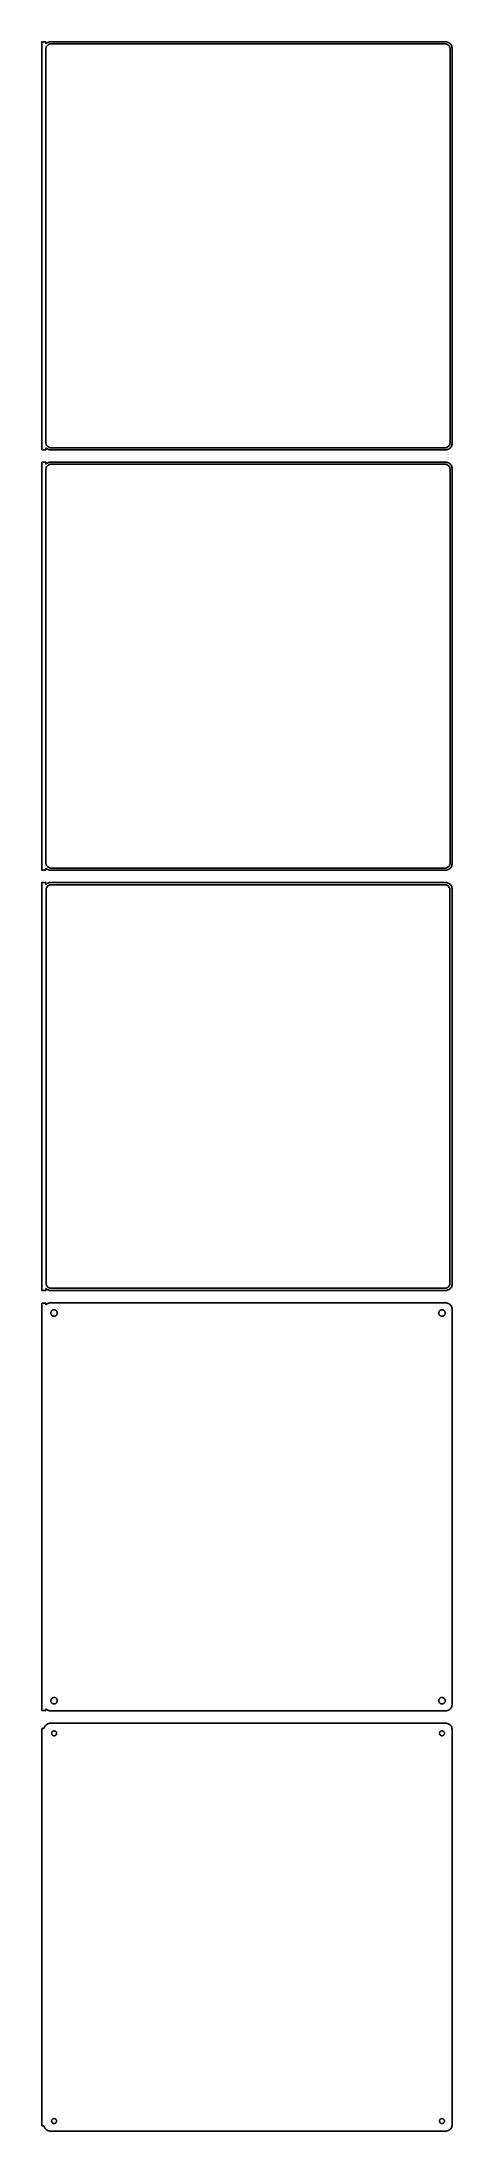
# Model space of a CAD drawing. Header units: metres. Extents: x -152 to 150, y 1086 to 2622.
import ezdxf

# ---------------------------------------------------------------- set-up
doc = ezdxf.new("R2010")
doc.units = ezdxf.units.M

msp = doc.modelspace()

# ---------------------------------------------------------------- linework, layer by layer
for p, q in [((-148.5, 2621.99), (-151.5, 2621.99)), ((-151.5, 2621.99), (-151.5, 2322.01)), ((-148.5, 2620.56), (-148.5, 2621.99)), ((-148.187, 2620.85), (-148.5, 2620.56)), ((-148.5, 2616.5), (-148.468, 2617)), ((-148.5, 2327.5), (-148.5, 2616.5)), ((-148.468, 2617), (-148.374, 2617.49)), ((-148.374, 2617.49), (-148.219, 2617.97)), ((-148.219, 2617.97), (-148.005, 2618.43)), ((-147.679, 2621.22), (-148.187, 2620.85)), ((-148.005, 2618.43), (-147.736, 2618.85)), ((-147.736, 2618.85), (-147.416, 2619.24)), ((-147.129, 2621.52), (-147.679, 2621.22)), ((-147.416, 2619.24), (-147.05, 2619.58)), ((-146.545, 2621.76), (-147.129, 2621.52)), ((-147.05, 2619.58), (-146.643, 2619.88)), ((-146.643, 2619.88), (-146.203, 2620.12)), ((-145.937, 2621.91), (-146.545, 2621.76)), ((-146.203, 2620.12), (-145.736, 2620.3)), ((-145.314, 2621.99), (-145.937, 2621.91)), ((-145.736, 2620.3), (-145.25, 2620.43)), ((145.314, 2621.99), (-145.314, 2621.99)), ((-145.25, 2620.43), (-144.751, 2620.49)), ((-144.751, 2620.49), (144.751, 2620.49)), ((144.751, 2620.49), (145.25, 2620.43)), ((145.25, 2620.43), (145.736, 2620.3)), ((145.937, 2621.91), (145.314, 2621.99)), ((145.736, 2620.3), (146.203, 2620.12)), ((146.545, 2621.76), (145.937, 2621.91)), ((146.203, 2620.12), (146.643, 2619.88)), ((147.129, 2621.52), (146.545, 2621.76)), ((146.643, 2619.88), (147.05, 2619.58)), ((147.05, 2619.58), (147.416, 2619.24)), ((147.679, 2621.22), (147.129, 2621.52)), ((147.416, 2619.24), (147.736, 2618.85)), ((148.187, 2620.85), (147.679, 2621.22)), ((147.736, 2618.85), (148.005, 2618.43)), ((148.005, 2618.43), (148.219, 2617.97)), ((148.645, 2620.42), (148.187, 2620.85)), ((148.219, 2617.97), (148.374, 2617.49)), ((148.374, 2617.49), (148.468, 2617)), ((148.468, 2617), (148.5, 2616.5)), ((148.5, 2616.5), (148.5, 2327.5)), ((149.045, 2619.94), (148.645, 2620.42)), ((149.382, 2619.41), (149.045, 2619.94)), ((149.649, 2618.84), (149.382, 2619.41)), ((149.843, 2618.24), (149.649, 2618.84)), ((149.961, 2617.63), (149.843, 2618.24)), ((150, 2617), (149.961, 2617.63)), ((150, 2327), (150, 2617)), ((-151.5, 2322.01), (-148.5, 2322.01)), ((-148.468, 2327), (-148.5, 2327.5)), ((-148.5, 2323.44), (-148.187, 2323.15)), ((-148.5, 2322.01), (-148.5, 2323.44)), ((-148.374, 2326.51), (-148.468, 2327)), ((-148.219, 2326.03), (-148.374, 2326.51)), ((-148.005, 2325.57), (-148.219, 2326.03)), ((-148.187, 2323.15), (-147.679, 2322.78)), ((-147.736, 2325.15), (-148.005, 2325.57)), ((-147.416, 2324.76), (-147.736, 2325.15)), ((-147.679, 2322.78), (-147.129, 2322.48)), ((-147.05, 2324.42), (-147.416, 2324.76)), ((-147.129, 2322.48), (-146.545, 2322.24)), ((-146.643, 2324.12), (-147.05, 2324.42)), ((-146.203, 2323.88), (-146.643, 2324.12)), ((-146.545, 2322.24), (-145.937, 2322.09)), ((-145.736, 2323.7), (-146.203, 2323.88)), ((-145.937, 2322.09), (-145.314, 2322.01)), ((-145.25, 2323.57), (-145.736, 2323.7)), ((-145.314, 2322.01), (145.314, 2322.01)), ((-144.751, 2323.51), (-145.25, 2323.57)), ((144.751, 2323.51), (-144.751, 2323.51)), ((145.25, 2323.57), (144.751, 2323.51)), ((145.736, 2323.7), (145.25, 2323.57)), ((145.314, 2322.01), (145.937, 2322.09)), ((146.203, 2323.88), (145.736, 2323.7)), ((145.937, 2322.09), (146.545, 2322.24)), ((146.643, 2324.12), (146.203, 2323.88)), ((146.545, 2322.24), (147.129, 2322.48)), ((147.05, 2324.42), (146.643, 2324.12)), ((147.416, 2324.76), (147.05, 2324.42)), ((147.129, 2322.48), (147.679, 2322.78)), ((147.736, 2325.15), (147.416, 2324.76)), ((147.679, 2322.78), (148.187, 2323.15)), ((148.005, 2325.57), (147.736, 2325.15)), ((148.219, 2326.03), (148.005, 2325.57)), ((148.187, 2323.15), (148.645, 2323.58)), ((148.374, 2326.51), (148.219, 2326.03)), ((148.468, 2327), (148.374, 2326.51)), ((148.5, 2327.5), (148.468, 2327)), ((148.645, 2323.58), (149.045, 2324.06)), ((149.045, 2324.06), (149.382, 2324.59)), ((149.382, 2324.59), (149.649, 2325.16)), ((149.649, 2325.16), (149.843, 2325.76)), ((149.843, 2325.76), (149.961, 2326.37)), ((149.961, 2326.37), (150, 2327)), ((-148.5, 2312.99), (-151.5, 2312.99)), ((-151.5, 2312.99), (-151.5, 2013.01)), ((-148.5, 2311.56), (-148.5, 2312.99)), ((-148.187, 2311.85), (-148.5, 2311.56)), ((-148.5, 2307.5), (-148.468, 2308)), ((-148.5, 2018.5), (-148.5, 2307.5)), ((-148.468, 2308), (-148.374, 2308.49)), ((-148.374, 2308.49), (-148.219, 2308.97)), ((-148.219, 2308.97), (-148.005, 2309.43)), ((-147.679, 2312.22), (-148.187, 2311.85)), ((-148.005, 2309.43), (-147.736, 2309.85)), ((-147.736, 2309.85), (-147.416, 2310.24)), ((-147.129, 2312.52), (-147.679, 2312.22)), ((-147.416, 2310.24), (-147.05, 2310.58)), ((-146.545, 2312.76), (-147.129, 2312.52)), ((-147.05, 2310.58), (-146.643, 2310.88)), ((-146.643, 2310.88), (-146.203, 2311.12)), ((-145.937, 2312.91), (-146.545, 2312.76)), ((-146.203, 2311.12), (-145.736, 2311.3)), ((-145.314, 2312.99), (-145.937, 2312.91)), ((-145.736, 2311.3), (-145.25, 2311.43)), ((145.314, 2312.99), (-145.314, 2312.99)), ((-145.25, 2311.43), (-144.751, 2311.49)), ((-144.751, 2311.49), (144.751, 2311.49)), ((144.751, 2311.49), (145.25, 2311.43)), ((145.25, 2311.43), (145.736, 2311.3)), ((145.937, 2312.91), (145.314, 2312.99)), ((145.736, 2311.3), (146.203, 2311.12)), ((146.545, 2312.76), (145.937, 2312.91)), ((146.203, 2311.12), (146.643, 2310.88)), ((147.129, 2312.52), (146.545, 2312.76)), ((146.643, 2310.88), (147.05, 2310.58)), ((147.05, 2310.58), (147.416, 2310.24)), ((147.679, 2312.22), (147.129, 2312.52)), ((147.416, 2310.24), (147.736, 2309.85)), ((148.187, 2311.85), (147.679, 2312.22)), ((147.736, 2309.85), (148.005, 2309.43)), ((148.005, 2309.43), (148.219, 2308.97)), ((148.645, 2311.42), (148.187, 2311.85)), ((148.219, 2308.97), (148.374, 2308.49)), ((148.374, 2308.49), (148.468, 2308)), ((148.468, 2308), (148.5, 2307.5)), ((148.5, 2307.5), (148.5, 2018.5)), ((149.045, 2310.94), (148.645, 2311.42)), ((149.382, 2310.41), (149.045, 2310.94)), ((149.649, 2309.84), (149.382, 2310.41)), ((149.843, 2309.24), (149.649, 2309.84)), ((149.961, 2308.63), (149.843, 2309.24)), ((150, 2308), (149.961, 2308.63)), ((150, 2018), (150, 2308)), ((-151.5, 2013.01), (-148.5, 2013.01)), ((-148.468, 2018), (-148.5, 2018.5)), ((-148.5, 2014.44), (-148.187, 2014.15)), ((-148.5, 2013.01), (-148.5, 2014.44)), ((-148.374, 2017.51), (-148.468, 2018)), ((-148.219, 2017.03), (-148.374, 2017.51)), ((-148.005, 2016.57), (-148.219, 2017.03)), ((-148.187, 2014.15), (-147.679, 2013.78)), ((-147.736, 2016.15), (-148.005, 2016.57)), ((-147.416, 2015.76), (-147.736, 2016.15)), ((-147.679, 2013.78), (-147.129, 2013.48)), ((-147.05, 2015.42), (-147.416, 2015.76)), ((-147.129, 2013.48), (-146.545, 2013.24)), ((-146.643, 2015.12), (-147.05, 2015.42)), ((-146.203, 2014.88), (-146.643, 2015.12)), ((-146.545, 2013.24), (-145.937, 2013.09)), ((-145.736, 2014.7), (-146.203, 2014.88)), ((-145.937, 2013.09), (-145.314, 2013.01)), ((-145.25, 2014.57), (-145.736, 2014.7)), ((-145.314, 2013.01), (145.314, 2013.01)), ((-144.751, 2014.51), (-145.25, 2014.57)), ((144.751, 2014.51), (-144.751, 2014.51)), ((145.25, 2014.57), (144.751, 2014.51)), ((145.736, 2014.7), (145.25, 2014.57)), ((145.314, 2013.01), (145.937, 2013.09)), ((146.203, 2014.88), (145.736, 2014.7)), ((145.937, 2013.09), (146.545, 2013.24)), ((146.643, 2015.12), (146.203, 2014.88)), ((146.545, 2013.24), (147.129, 2013.48)), ((147.05, 2015.42), (146.643, 2015.12)), ((147.416, 2015.76), (147.05, 2015.42)), ((147.129, 2013.48), (147.679, 2013.78)), ((147.736, 2016.15), (147.416, 2015.76)), ((147.679, 2013.78), (148.187, 2014.15)), ((148.005, 2016.57), (147.736, 2016.15)), ((148.219, 2017.03), (148.005, 2016.57)), ((148.187, 2014.15), (148.645, 2014.58)), ((148.374, 2017.51), (148.219, 2017.03)), ((148.468, 2018), (148.374, 2017.51)), ((148.5, 2018.5), (148.468, 2018)), ((148.645, 2014.58), (149.045, 2015.06)), ((149.045, 2015.06), (149.382, 2015.59)), ((149.382, 2015.59), (149.649, 2016.16)), ((149.649, 2016.16), (149.843, 2016.76)), ((149.843, 2016.76), (149.961, 2017.37)), ((149.961, 2017.37), (150, 2018)), ((-148.5, 2003.99), (-151.5, 2003.99)), ((-151.5, 2003.99), (-151.5, 1704.01)), ((-148.5, 2002.56), (-148.5, 2003.99)), ((-148.187, 2002.85), (-148.5, 2002.56)), ((-148.373, 1998.5), (-148.342, 1998.99)), ((-148.373, 1709.5), (-148.373, 1998.5)), ((-148.342, 1998.99), (-148.251, 1999.46)), ((-148.251, 1999.46), (-148.101, 1999.93)), ((-147.679, 2003.22), (-148.187, 2002.85)), ((-148.101, 1999.93), (-147.894, 2000.37)), ((-147.894, 2000.37), (-147.633, 2000.78)), ((-147.129, 2003.52), (-147.679, 2003.22)), ((-147.633, 2000.78), (-147.323, 2001.15)), ((-147.323, 2001.15), (-146.969, 2001.48)), ((-146.545, 2003.76), (-147.129, 2003.52)), ((-146.969, 2001.48), (-146.575, 2001.77)), ((-146.575, 2001.77), (-146.149, 2002)), ((-145.937, 2003.91), (-146.545, 2003.76)), ((-146.149, 2002), (-145.697, 2002.18)), ((-145.314, 2003.99), (-145.937, 2003.91)), ((-145.697, 2002.18), (-145.226, 2002.3)), ((145.314, 2003.99), (-145.314, 2003.99)), ((-145.226, 2002.3), (-144.743, 2002.36)), ((-144.743, 2002.36), (144.743, 2002.36)), ((144.743, 2002.36), (145.226, 2002.3)), ((145.226, 2002.3), (145.697, 2002.18)), ((145.937, 2003.91), (145.314, 2003.99)), ((145.697, 2002.18), (146.149, 2002)), ((146.545, 2003.76), (145.937, 2003.91)), ((146.149, 2002), (146.575, 2001.77)), ((147.129, 2003.52), (146.545, 2003.76)), ((146.575, 2001.77), (146.969, 2001.48)), ((146.969, 2001.48), (147.323, 2001.15)), ((147.679, 2003.22), (147.129, 2003.52)), ((147.323, 2001.15), (147.633, 2000.78)), ((147.633, 2000.78), (147.894, 2000.37)), ((148.187, 2002.85), (147.679, 2003.22)), ((147.894, 2000.37), (148.101, 1999.93)), ((148.101, 1999.93), (148.251, 1999.46)), ((148.645, 2002.42), (148.187, 2002.85)), ((148.251, 1999.46), (148.342, 1998.99)), ((148.342, 1998.99), (148.373, 1998.5)), ((148.373, 1998.5), (148.373, 1709.5)), ((149.045, 2001.94), (148.645, 2002.42)), ((149.382, 2001.41), (149.045, 2001.94)), ((149.649, 2000.84), (149.382, 2001.41)), ((149.843, 2000.24), (149.649, 2000.84)), ((149.961, 1999.63), (149.843, 2000.24)), ((150, 1999), (149.961, 1999.63)), ((150, 1709), (150, 1999)), ((-148.5, 1705.44), (-148.187, 1705.15)), ((-148.5, 1704.01), (-148.5, 1705.44)), ((-148.342, 1709.01), (-148.373, 1709.5)), ((-148.251, 1708.54), (-148.342, 1709.01)), ((-148.101, 1708.07), (-148.251, 1708.54)), ((-148.187, 1705.15), (-147.679, 1704.78)), ((-147.894, 1707.63), (-148.101, 1708.07)), ((-147.633, 1707.22), (-147.894, 1707.63)), ((-147.323, 1706.85), (-147.633, 1707.22)), ((-146.969, 1706.52), (-147.323, 1706.85)), ((-146.575, 1706.23), (-146.969, 1706.52)), ((-146.149, 1706), (-146.575, 1706.23)), ((-145.697, 1705.82), (-146.149, 1706)), ((-145.226, 1705.7), (-145.697, 1705.82)), ((-144.743, 1705.64), (-145.226, 1705.7)), ((144.743, 1705.64), (-144.743, 1705.64)), ((145.226, 1705.7), (144.743, 1705.64)), ((145.697, 1705.82), (145.226, 1705.7)), ((146.149, 1706), (145.697, 1705.82)), ((146.575, 1706.23), (146.149, 1706)), ((146.969, 1706.52), (146.575, 1706.23)), ((147.323, 1706.85), (146.969, 1706.52)), ((147.633, 1707.22), (147.323, 1706.85)), ((147.894, 1707.63), (147.633, 1707.22)), ((147.679, 1704.78), (148.187, 1705.15)), ((148.101, 1708.07), (147.894, 1707.63)), ((148.251, 1708.54), (148.101, 1708.07)), ((148.187, 1705.15), (148.645, 1705.58)), ((148.342, 1709.01), (148.251, 1708.54)), ((148.373, 1709.5), (148.342, 1709.01)), ((148.645, 1705.58), (149.045, 1706.06)), ((149.045, 1706.06), (149.382, 1706.59)), ((149.382, 1706.59), (149.649, 1707.16)), ((149.649, 1707.16), (149.843, 1707.76)), ((149.843, 1707.76), (149.961, 1708.37)), ((149.961, 1708.37), (150, 1709)), ((-151.5, 1704.01), (-148.5, 1704.01)), ((-148.5, 1694.61), (-151.5, 1694.61)), ((-151.5, 1694.61), (-151.5, 1395.39)), ((-148.5, 1693.56), (-148.5, 1694.61)), ((-148.187, 1693.85), (-148.5, 1693.56)), ((-147.679, 1694.22), (-148.187, 1693.85)), ((-147.679, 1704.78), (-147.129, 1704.48)), ((-147.129, 1694.52), (-147.679, 1694.22)), ((-147.129, 1704.48), (-146.545, 1704.24)), ((-146.545, 1694.76), (-147.129, 1694.52)), ((-146.545, 1704.24), (-145.937, 1704.09)), ((-145.937, 1694.91), (-146.545, 1694.76)), ((-145.937, 1704.09), (-145.314, 1704.01)), ((-145.314, 1694.99), (-145.937, 1694.91)), ((-145.314, 1704.01), (145.314, 1704.01)), ((145.314, 1694.99), (-145.314, 1694.99)), ((-143.786, 1689.53), (-143.522, 1689.67)), ((-143.522, 1689.67), (-143.242, 1689.78)), ((-143.242, 1689.78), (-142.95, 1689.86)), ((-142.95, 1689.86), (-142.651, 1689.9)), ((-142.651, 1689.9), (-142.349, 1689.9)), ((-142.349, 1689.9), (-142.05, 1689.86)), ((-142.05, 1689.86), (-141.758, 1689.78)), ((-141.758, 1689.78), (-141.478, 1689.67)), ((-141.478, 1689.67), (-141.214, 1689.53)), ((141.214, 1689.53), (141.478, 1689.67)), ((141.478, 1689.67), (141.758, 1689.78)), ((141.758, 1689.78), (142.05, 1689.86)), ((142.05, 1689.86), (142.349, 1689.9)), ((142.349, 1689.9), (142.651, 1689.9)), ((142.651, 1689.9), (142.95, 1689.86)), ((142.95, 1689.86), (143.242, 1689.78)), ((143.242, 1689.78), (143.522, 1689.67)), ((143.522, 1689.67), (143.786, 1689.53)), ((145.314, 1704.01), (145.937, 1704.09)), ((145.937, 1694.91), (145.314, 1694.99)), ((145.937, 1704.09), (146.545, 1704.24)), ((146.545, 1694.76), (145.937, 1694.91)), ((146.545, 1704.24), (147.129, 1704.48)), ((147.129, 1694.52), (146.545, 1694.76)), ((147.129, 1704.48), (147.679, 1704.78)), ((147.679, 1694.22), (147.129, 1694.52)), ((148.187, 1693.85), (147.679, 1694.22)), ((148.645, 1693.42), (148.187, 1693.85)), ((149.045, 1692.94), (148.645, 1693.42)), ((149.382, 1692.41), (149.045, 1692.94)), ((149.649, 1691.84), (149.382, 1692.41)), ((149.843, 1691.24), (149.649, 1691.84)), ((149.961, 1690.63), (149.843, 1691.24)), ((150, 1690), (149.961, 1690.63)), ((150, 1400), (150, 1690)), ((-144.9, 1687.5), (-144.881, 1687.8)), ((-144.881, 1687.2), (-144.9, 1687.5)), ((-144.881, 1687.8), (-144.825, 1688.1)), ((-144.825, 1686.9), (-144.881, 1687.2)), ((-144.825, 1688.1), (-144.731, 1688.38)), ((-144.731, 1686.62), (-144.825, 1686.9)), ((-144.731, 1688.38), (-144.603, 1688.66)), ((-144.603, 1686.34), (-144.731, 1686.62)), ((-144.603, 1688.66), (-144.442, 1688.91)), ((-144.442, 1686.09), (-144.603, 1686.34)), ((-144.442, 1688.91), (-144.25, 1689.14)), ((-144.25, 1685.86), (-144.442, 1686.09)), ((-144.25, 1689.14), (-144.03, 1689.35)), ((-144.03, 1685.65), (-144.25, 1685.86)), ((-144.03, 1689.35), (-143.786, 1689.53)), ((-143.786, 1685.47), (-144.03, 1685.65)), ((-143.522, 1685.33), (-143.786, 1685.47)), ((-143.242, 1685.22), (-143.522, 1685.33)), ((-142.95, 1685.14), (-143.242, 1685.22)), ((-142.651, 1685.1), (-142.95, 1685.14)), ((-142.349, 1685.1), (-142.651, 1685.1)), ((-142.05, 1685.14), (-142.349, 1685.1)), ((-141.758, 1685.22), (-142.05, 1685.14)), ((-141.478, 1685.33), (-141.758, 1685.22)), ((-141.214, 1685.47), (-141.478, 1685.33)), ((-141.214, 1689.53), (-140.97, 1689.35)), ((-140.97, 1685.65), (-141.214, 1685.47)), ((-140.97, 1689.35), (-140.75, 1689.14)), ((-140.75, 1685.86), (-140.97, 1685.65)), ((-140.75, 1689.14), (-140.558, 1688.91)), ((-140.558, 1686.09), (-140.75, 1685.86)), ((-140.558, 1688.91), (-140.397, 1688.66)), ((-140.397, 1686.34), (-140.558, 1686.09)), ((-140.397, 1688.66), (-140.269, 1688.38)), ((-140.269, 1686.62), (-140.397, 1686.34)), ((-140.269, 1688.38), (-140.175, 1688.1)), ((-140.175, 1686.9), (-140.269, 1686.62)), ((-140.175, 1688.1), (-140.119, 1687.8)), ((-140.119, 1687.2), (-140.175, 1686.9)), ((-140.119, 1687.8), (-140.1, 1687.5)), ((-140.1, 1687.5), (-140.119, 1687.2)), ((140.1, 1687.5), (140.119, 1687.8)), ((140.119, 1687.2), (140.1, 1687.5)), ((140.119, 1687.8), (140.175, 1688.1)), ((140.175, 1686.9), (140.119, 1687.2)), ((140.175, 1688.1), (140.269, 1688.38)), ((140.269, 1686.62), (140.175, 1686.9)), ((140.269, 1688.38), (140.397, 1688.66)), ((140.397, 1686.34), (140.269, 1686.62)), ((140.397, 1688.66), (140.558, 1688.91)), ((140.558, 1686.09), (140.397, 1686.34)), ((140.558, 1688.91), (140.75, 1689.14)), ((140.75, 1685.86), (140.558, 1686.09)), ((140.75, 1689.14), (140.97, 1689.35)), ((140.97, 1685.65), (140.75, 1685.86)), ((140.97, 1689.35), (141.214, 1689.53)), ((141.214, 1685.47), (140.97, 1685.65)), ((141.478, 1685.33), (141.214, 1685.47)), ((141.758, 1685.22), (141.478, 1685.33)), ((142.05, 1685.14), (141.758, 1685.22)), ((142.349, 1685.1), (142.05, 1685.14)), ((142.651, 1685.1), (142.349, 1685.1)), ((142.95, 1685.14), (142.651, 1685.1)), ((143.242, 1685.22), (142.95, 1685.14)), ((143.522, 1685.33), (143.242, 1685.22)), ((143.786, 1685.47), (143.522, 1685.33)), ((143.786, 1689.53), (144.03, 1689.35)), ((144.03, 1685.65), (143.786, 1685.47)), ((144.03, 1689.35), (144.25, 1689.14)), ((144.25, 1685.86), (144.03, 1685.65)), ((144.25, 1689.14), (144.442, 1688.91)), ((144.442, 1686.09), (144.25, 1685.86)), ((144.442, 1688.91), (144.603, 1688.66)), ((144.603, 1686.34), (144.442, 1686.09)), ((144.603, 1688.66), (144.731, 1688.38)), ((144.731, 1686.62), (144.603, 1686.34)), ((144.731, 1688.38), (144.825, 1688.1)), ((144.825, 1686.9), (144.731, 1686.62)), ((144.825, 1688.1), (144.881, 1687.8)), ((144.881, 1687.2), (144.825, 1686.9)), ((144.881, 1687.8), (144.9, 1687.5)), ((144.9, 1687.5), (144.881, 1687.2)), ((-144.9, 1402.5), (-144.881, 1402.8)), ((-144.881, 1402.2), (-144.9, 1402.5)), ((-144.881, 1402.8), (-144.825, 1403.1)), ((-144.825, 1401.9), (-144.881, 1402.2)), ((-144.825, 1403.1), (-144.731, 1403.38)), ((-144.731, 1401.62), (-144.825, 1401.9)), ((-144.731, 1403.38), (-144.603, 1403.66)), ((-144.603, 1401.34), (-144.731, 1401.62)), ((-144.603, 1403.66), (-144.442, 1403.91)), ((-144.442, 1401.09), (-144.603, 1401.34)), ((-144.442, 1403.91), (-144.25, 1404.14)), ((-144.25, 1400.86), (-144.442, 1401.09)), ((-144.25, 1404.14), (-144.03, 1404.35)), ((-144.03, 1400.65), (-144.25, 1400.86)), ((-144.03, 1404.35), (-143.786, 1404.53)), ((-143.786, 1400.47), (-144.03, 1400.65)), ((-143.786, 1404.53), (-143.522, 1404.67)), ((-143.522, 1400.33), (-143.786, 1400.47)), ((-143.522, 1404.67), (-143.242, 1404.78)), ((-143.242, 1400.22), (-143.522, 1400.33)), ((-143.242, 1404.78), (-142.95, 1404.86)), ((-142.95, 1400.14), (-143.242, 1400.22)), ((-142.95, 1404.86), (-142.651, 1404.9)), ((-142.651, 1400.1), (-142.95, 1400.14)), ((-142.651, 1404.9), (-142.349, 1404.9)), ((-142.349, 1400.1), (-142.651, 1400.1)), ((-142.349, 1404.9), (-142.05, 1404.86)), ((-142.05, 1400.14), (-142.349, 1400.1)), ((-142.05, 1404.86), (-141.758, 1404.78)), ((-141.758, 1400.22), (-142.05, 1400.14)), ((-141.758, 1404.78), (-141.478, 1404.67)), ((-141.478, 1400.33), (-141.758, 1400.22)), ((-141.478, 1404.67), (-141.214, 1404.53)), ((-141.214, 1400.47), (-141.478, 1400.33)), ((-141.214, 1404.53), (-140.97, 1404.35)), ((-140.97, 1400.65), (-141.214, 1400.47)), ((-140.97, 1404.35), (-140.75, 1404.14)), ((-140.75, 1400.86), (-140.97, 1400.65)), ((-140.75, 1404.14), (-140.558, 1403.91)), ((-140.558, 1401.09), (-140.75, 1400.86)), ((-140.558, 1403.91), (-140.397, 1403.66)), ((-140.397, 1401.34), (-140.558, 1401.09)), ((-140.397, 1403.66), (-140.269, 1403.38)), ((-140.269, 1401.62), (-140.397, 1401.34)), ((-140.269, 1403.38), (-140.175, 1403.1)), ((-140.175, 1401.9), (-140.269, 1401.62)), ((-140.175, 1403.1), (-140.119, 1402.8)), ((-140.119, 1402.2), (-140.175, 1401.9)), ((-140.119, 1402.8), (-140.1, 1402.5)), ((-140.1, 1402.5), (-140.119, 1402.2)), ((140.1, 1402.5), (140.119, 1402.8)), ((140.119, 1402.2), (140.1, 1402.5)), ((140.119, 1402.8), (140.175, 1403.1)), ((140.175, 1401.9), (140.119, 1402.2)), ((140.175, 1403.1), (140.269, 1403.38)), ((140.269, 1401.62), (140.175, 1401.9)), ((140.269, 1403.38), (140.397, 1403.66)), ((140.397, 1401.34), (140.269, 1401.62)), ((140.397, 1403.66), (140.558, 1403.91)), ((140.558, 1401.09), (140.397, 1401.34)), ((140.558, 1403.91), (140.75, 1404.14)), ((140.75, 1400.86), (140.558, 1401.09)), ((140.75, 1404.14), (140.97, 1404.35)), ((140.97, 1400.65), (140.75, 1400.86)), ((140.97, 1404.35), (141.214, 1404.53)), ((141.214, 1400.47), (140.97, 1400.65)), ((141.214, 1404.53), (141.478, 1404.67)), ((141.478, 1400.33), (141.214, 1400.47)), ((141.478, 1404.67), (141.758, 1404.78)), ((141.758, 1400.22), (141.478, 1400.33)), ((141.758, 1404.78), (142.05, 1404.86)), ((142.05, 1400.14), (141.758, 1400.22)), ((142.05, 1404.86), (142.349, 1404.9)), ((142.349, 1400.1), (142.05, 1400.14)), ((142.349, 1404.9), (142.651, 1404.9)), ((142.651, 1400.1), (142.349, 1400.1)), ((142.651, 1404.9), (142.95, 1404.86)), ((142.95, 1400.14), (142.651, 1400.1)), ((142.95, 1404.86), (143.242, 1404.78)), ((143.242, 1400.22), (142.95, 1400.14)), ((143.242, 1404.78), (143.522, 1404.67)), ((143.522, 1400.33), (143.242, 1400.22)), ((143.522, 1404.67), (143.786, 1404.53)), ((143.786, 1400.47), (143.522, 1400.33)), ((143.786, 1404.53), (144.03, 1404.35)), ((144.03, 1400.65), (143.786, 1400.47)), ((144.03, 1404.35), (144.25, 1404.14)), ((144.25, 1400.86), (144.03, 1400.65)), ((144.25, 1404.14), (144.442, 1403.91)), ((144.442, 1401.09), (144.25, 1400.86)), ((144.442, 1403.91), (144.603, 1403.66)), ((144.603, 1401.34), (144.442, 1401.09)), ((144.603, 1403.66), (144.731, 1403.38)), ((144.731, 1401.62), (144.603, 1401.34)), ((144.731, 1403.38), (144.825, 1403.1)), ((144.825, 1401.9), (144.731, 1401.62)), ((144.825, 1403.1), (144.881, 1402.8)), ((144.881, 1402.2), (144.825, 1401.9)), ((144.881, 1402.8), (144.9, 1402.5)), ((144.9, 1402.5), (144.881, 1402.2)), ((149.382, 1397.59), (149.649, 1398.16)), ((149.649, 1398.16), (149.843, 1398.76)), ((149.843, 1398.76), (149.961, 1399.37)), ((149.961, 1399.37), (150, 1400)), ((-151.5, 1395.39), (-148.5, 1395.39)), ((-149.649, 1382.84), (-149.843, 1382.24)), ((-149.382, 1383.41), (-149.649, 1382.84)), ((-149.045, 1383.94), (-149.382, 1383.41)), ((-148.645, 1384.42), (-149.045, 1383.94)), ((-148.187, 1384.85), (-148.645, 1384.42)), ((-148.5, 1395.39), (-148.5, 1396.44)), ((-148.5, 1396.44), (-148.187, 1396.15)), ((-148.187, 1396.15), (-147.679, 1395.78)), ((-147.679, 1385.22), (-148.187, 1384.85)), ((-147.679, 1395.78), (-147.129, 1395.48)), ((-147.129, 1385.52), (-147.679, 1385.22)), ((-147.129, 1395.48), (-146.545, 1395.24)), ((-146.545, 1385.76), (-147.129, 1385.52)), ((-146.545, 1395.24), (-145.937, 1395.09)), ((-145.937, 1385.91), (-146.545, 1385.76)), ((-145.937, 1395.09), (-145.314, 1395.01)), ((-145.314, 1385.99), (-145.937, 1385.91)), ((-145.314, 1395.01), (145.314, 1395.01)), ((145.314, 1385.99), (-145.314, 1385.99)), ((145.314, 1395.01), (145.937, 1395.09)), ((145.937, 1385.91), (145.314, 1385.99)), ((145.937, 1395.09), (146.545, 1395.24)), ((146.545, 1385.76), (145.937, 1385.91)), ((146.545, 1395.24), (147.129, 1395.48)), ((147.129, 1385.52), (146.545, 1385.76)), ((147.129, 1395.48), (147.679, 1395.78)), ((147.679, 1385.22), (147.129, 1385.52)), ((147.679, 1395.78), (148.187, 1396.15)), ((148.187, 1384.85), (147.679, 1385.22)), ((148.187, 1396.15), (148.645, 1396.58)), ((148.645, 1384.42), (148.187, 1384.85)), ((148.645, 1396.58), (149.045, 1397.06)), ((149.045, 1383.94), (148.645, 1384.42)), ((149.045, 1397.06), (149.382, 1397.59)), ((149.382, 1383.41), (149.045, 1383.94)), ((149.649, 1382.84), (149.382, 1383.41)), ((149.843, 1382.24), (149.649, 1382.84)), ((-149.9, 1381.94), (-151.5, 1381.94)), ((-151.5, 1381.94), (-151.5, 1090.06)), ((-149.843, 1382.24), (-149.9, 1381.94)), ((-144.3, 1378.5), (-144.286, 1378.73)), ((-144.286, 1378.27), (-144.3, 1378.5)), ((-144.286, 1378.73), (-144.243, 1378.95)), ((-144.243, 1378.05), (-144.286, 1378.27)), ((-144.243, 1378.95), (-144.174, 1379.16)), ((-144.174, 1377.84), (-144.243, 1378.05)), ((-144.174, 1379.16), (-144.077, 1379.37)), ((-144.077, 1377.63), (-144.174, 1377.84)), ((-144.077, 1379.37), (-143.956, 1379.56)), ((-143.956, 1377.44), (-144.077, 1377.63)), ((-143.956, 1379.56), (-143.812, 1379.73)), ((-143.812, 1377.27), (-143.956, 1377.44)), ((-143.812, 1379.73), (-143.647, 1379.89)), ((-143.647, 1377.11), (-143.812, 1377.27)), ((-143.647, 1379.89), (-143.464, 1380.02)), ((-143.464, 1376.98), (-143.647, 1377.11)), ((-143.464, 1380.02), (-143.266, 1380.13)), ((-143.266, 1376.87), (-143.464, 1376.98)), ((-143.266, 1380.13), (-143.056, 1380.21)), ((-143.056, 1376.79), (-143.266, 1376.87)), ((-143.056, 1380.21), (-142.837, 1380.27)), ((-142.837, 1376.73), (-143.056, 1376.79)), ((-142.837, 1380.27), (-142.613, 1380.3)), ((-142.613, 1376.7), (-142.837, 1376.73)), ((-142.613, 1380.3), (-142.387, 1380.3)), ((-142.387, 1376.7), (-142.613, 1376.7)), ((-142.387, 1380.3), (-142.163, 1380.27)), ((-142.163, 1376.73), (-142.387, 1376.7)), ((-142.163, 1380.27), (-141.944, 1380.21)), ((-141.944, 1376.79), (-142.163, 1376.73)), ((-141.944, 1380.21), (-141.734, 1380.13)), ((-141.734, 1376.87), (-141.944, 1376.79)), ((-141.734, 1380.13), (-141.536, 1380.02)), ((-141.536, 1376.98), (-141.734, 1376.87)), ((-141.536, 1380.02), (-141.353, 1379.89)), ((-141.353, 1377.11), (-141.536, 1376.98)), ((-141.353, 1379.89), (-141.188, 1379.73)), ((-141.188, 1377.27), (-141.353, 1377.11)), ((-141.188, 1379.73), (-141.044, 1379.56)), ((-141.044, 1377.44), (-141.188, 1377.27)), ((-141.044, 1379.56), (-140.923, 1379.37)), ((-140.923, 1377.63), (-141.044, 1377.44)), ((-140.923, 1379.37), (-140.826, 1379.16)), ((-140.826, 1377.84), (-140.923, 1377.63)), ((-140.826, 1379.16), (-140.757, 1378.95)), ((-140.757, 1378.05), (-140.826, 1377.84)), ((-140.757, 1378.95), (-140.714, 1378.73)), ((-140.714, 1378.27), (-140.757, 1378.05)), ((-140.714, 1378.73), (-140.7, 1378.5)), ((-140.7, 1378.5), (-140.714, 1378.27)), ((140.7, 1378.5), (140.714, 1378.73)), ((140.714, 1378.27), (140.7, 1378.5)), ((140.714, 1378.73), (140.757, 1378.95)), ((140.757, 1378.05), (140.714, 1378.27)), ((140.757, 1378.95), (140.826, 1379.16)), ((140.826, 1377.84), (140.757, 1378.05)), ((140.826, 1379.16), (140.923, 1379.37)), ((140.923, 1377.63), (140.826, 1377.84)), ((140.923, 1379.37), (141.044, 1379.56)), ((141.044, 1377.44), (140.923, 1377.63)), ((141.044, 1379.56), (141.188, 1379.73)), ((141.188, 1377.27), (141.044, 1377.44)), ((141.188, 1379.73), (141.353, 1379.89)), ((141.353, 1377.11), (141.188, 1377.27)), ((141.353, 1379.89), (141.536, 1380.02)), ((141.536, 1376.98), (141.353, 1377.11)), ((141.536, 1380.02), (141.734, 1380.13)), ((141.734, 1376.87), (141.536, 1376.98)), ((141.734, 1380.13), (141.944, 1380.21)), ((141.944, 1376.79), (141.734, 1376.87)), ((141.944, 1380.21), (142.163, 1380.27)), ((142.163, 1376.73), (141.944, 1376.79)), ((142.163, 1380.27), (142.387, 1380.3)), ((142.387, 1376.7), (142.163, 1376.73)), ((142.387, 1380.3), (142.613, 1380.3)), ((142.613, 1376.7), (142.387, 1376.7)), ((142.613, 1380.3), (142.837, 1380.27)), ((142.837, 1376.73), (142.613, 1376.7)), ((142.837, 1380.27), (143.056, 1380.21)), ((143.056, 1376.79), (142.837, 1376.73)), ((143.056, 1380.21), (143.266, 1380.13)), ((143.266, 1376.87), (143.056, 1376.79)), ((143.266, 1380.13), (143.464, 1380.02)), ((143.464, 1376.98), (143.266, 1376.87)), ((143.464, 1380.02), (143.647, 1379.89)), ((143.647, 1377.11), (143.464, 1376.98)), ((143.647, 1379.89), (143.812, 1379.73)), ((143.812, 1377.27), (143.647, 1377.11)), ((143.812, 1379.73), (143.956, 1379.56)), ((143.956, 1377.44), (143.812, 1377.27)), ((143.956, 1379.56), (144.077, 1379.37)), ((144.077, 1377.63), (143.956, 1377.44)), ((144.077, 1379.37), (144.174, 1379.16)), ((144.174, 1377.84), (144.077, 1377.63)), ((144.174, 1379.16), (144.243, 1378.95)), ((144.243, 1378.05), (144.174, 1377.84)), ((144.243, 1378.95), (144.286, 1378.73)), ((144.286, 1378.27), (144.243, 1378.05)), ((144.286, 1378.73), (144.3, 1378.5)), ((144.3, 1378.5), (144.286, 1378.27)), ((149.961, 1381.63), (149.843, 1382.24)), ((150, 1381), (149.961, 1381.63)), ((150, 1091), (150, 1381)), ((-144.3, 1093.5), (-144.286, 1093.73)), ((-144.286, 1093.27), (-144.3, 1093.5)), ((-144.286, 1093.73), (-144.243, 1093.95)), ((-144.243, 1093.05), (-144.286, 1093.27)), ((-144.243, 1093.95), (-144.174, 1094.16)), ((-144.174, 1092.84), (-144.243, 1093.05)), ((-144.174, 1094.16), (-144.077, 1094.37)), ((-144.077, 1092.63), (-144.174, 1092.84)), ((-144.077, 1094.37), (-143.956, 1094.56)), ((-143.956, 1092.44), (-144.077, 1092.63)), ((-143.956, 1094.56), (-143.812, 1094.73)), ((-143.812, 1092.27), (-143.956, 1092.44)), ((-143.812, 1094.73), (-143.647, 1094.89)), ((-143.647, 1092.11), (-143.812, 1092.27)), ((-143.647, 1094.89), (-143.464, 1095.02)), ((-143.464, 1091.98), (-143.647, 1092.11)), ((-143.464, 1095.02), (-143.266, 1095.13)), ((-143.266, 1091.87), (-143.464, 1091.98)), ((-143.266, 1095.13), (-143.056, 1095.21)), ((-143.056, 1091.79), (-143.266, 1091.87)), ((-143.056, 1095.21), (-142.837, 1095.27)), ((-142.837, 1091.73), (-143.056, 1091.79)), ((-142.837, 1095.27), (-142.613, 1095.3)), ((-142.613, 1091.7), (-142.837, 1091.73)), ((-142.613, 1095.3), (-142.387, 1095.3)), ((-142.387, 1091.7), (-142.613, 1091.7)), ((-142.387, 1095.3), (-142.163, 1095.27)), ((-142.163, 1091.73), (-142.387, 1091.7)), ((-142.163, 1095.27), (-141.944, 1095.21)), ((-141.944, 1091.79), (-142.163, 1091.73)), ((-141.944, 1095.21), (-141.734, 1095.13)), ((-141.734, 1091.87), (-141.944, 1091.79)), ((-141.734, 1095.13), (-141.536, 1095.02)), ((-141.536, 1091.98), (-141.734, 1091.87)), ((-141.536, 1095.02), (-141.353, 1094.89)), ((-141.353, 1092.11), (-141.536, 1091.98)), ((-141.353, 1094.89), (-141.188, 1094.73)), ((-141.188, 1092.27), (-141.353, 1092.11)), ((-141.188, 1094.73), (-141.044, 1094.56)), ((-141.044, 1092.44), (-141.188, 1092.27)), ((-141.044, 1094.56), (-140.923, 1094.37)), ((-140.923, 1092.63), (-141.044, 1092.44)), ((-140.923, 1094.37), (-140.826, 1094.16)), ((-140.826, 1092.84), (-140.923, 1092.63)), ((-140.826, 1094.16), (-140.757, 1093.95)), ((-140.757, 1093.05), (-140.826, 1092.84)), ((-140.757, 1093.95), (-140.714, 1093.73)), ((-140.714, 1093.27), (-140.757, 1093.05)), ((-140.714, 1093.73), (-140.7, 1093.5)), ((-140.7, 1093.5), (-140.714, 1093.27)), ((140.7, 1093.5), (140.714, 1093.73)), ((140.714, 1093.27), (140.7, 1093.5)), ((140.714, 1093.73), (140.757, 1093.95)), ((140.757, 1093.05), (140.714, 1093.27)), ((140.757, 1093.95), (140.826, 1094.16)), ((140.826, 1092.84), (140.757, 1093.05)), ((140.826, 1094.16), (140.923, 1094.37)), ((140.923, 1092.63), (140.826, 1092.84)), ((140.923, 1094.37), (141.044, 1094.56)), ((141.044, 1092.44), (140.923, 1092.63)), ((141.044, 1094.56), (141.188, 1094.73)), ((141.188, 1092.27), (141.044, 1092.44)), ((141.188, 1094.73), (141.353, 1094.89)), ((141.353, 1092.11), (141.188, 1092.27)), ((141.353, 1094.89), (141.536, 1095.02)), ((141.536, 1091.98), (141.353, 1092.11)), ((141.536, 1095.02), (141.734, 1095.13)), ((141.734, 1091.87), (141.536, 1091.98)), ((141.734, 1095.13), (141.944, 1095.21)), ((141.944, 1091.79), (141.734, 1091.87)), ((141.944, 1095.21), (142.163, 1095.27)), ((142.163, 1091.73), (141.944, 1091.79)), ((142.163, 1095.27), (142.387, 1095.3)), ((142.387, 1091.7), (142.163, 1091.73)), ((142.387, 1095.3), (142.613, 1095.3)), ((142.613, 1091.7), (142.387, 1091.7)), ((142.613, 1095.3), (142.837, 1095.27)), ((142.837, 1091.73), (142.613, 1091.7)), ((142.837, 1095.27), (143.056, 1095.21)), ((143.056, 1091.79), (142.837, 1091.73)), ((143.056, 1095.21), (143.266, 1095.13)), ((143.266, 1091.87), (143.056, 1091.79)), ((143.266, 1095.13), (143.464, 1095.02)), ((143.464, 1091.98), (143.266, 1091.87)), ((143.464, 1095.02), (143.647, 1094.89)), ((143.647, 1092.11), (143.464, 1091.98)), ((143.647, 1094.89), (143.812, 1094.73)), ((143.812, 1092.27), (143.647, 1092.11)), ((143.812, 1094.73), (143.956, 1094.56)), ((143.956, 1092.44), (143.812, 1092.27)), ((143.956, 1094.56), (144.077, 1094.37)), ((144.077, 1092.63), (143.956, 1092.44)), ((144.077, 1094.37), (144.174, 1094.16)), ((144.174, 1092.84), (144.077, 1092.63)), ((144.174, 1094.16), (144.243, 1093.95)), ((144.243, 1093.05), (144.174, 1092.84)), ((144.243, 1093.95), (144.286, 1093.73)), ((144.286, 1093.27), (144.243, 1093.05)), ((144.286, 1093.73), (144.3, 1093.5)), ((144.3, 1093.5), (144.286, 1093.27)), ((149.961, 1090.37), (150, 1091)), ((-151.5, 1090.06), (-149.9, 1090.06)), ((-149.9, 1090.06), (-149.843, 1089.76)), ((-149.843, 1089.76), (-149.649, 1089.16)), ((-149.649, 1089.16), (-149.382, 1088.59)), ((-149.382, 1088.59), (-149.045, 1088.06)), ((-149.045, 1088.06), (-148.645, 1087.58)), ((-148.645, 1087.58), (-148.187, 1087.15)), ((-148.187, 1087.15), (-147.679, 1086.78)), ((-147.679, 1086.78), (-147.129, 1086.48)), ((-147.129, 1086.48), (-146.545, 1086.24)), ((-146.545, 1086.24), (-145.937, 1086.09)), ((-145.937, 1086.09), (-145.314, 1086.01)), ((-145.314, 1086.01), (145.314, 1086.01)), ((145.314, 1086.01), (145.937, 1086.09)), ((145.937, 1086.09), (146.545, 1086.24)), ((146.545, 1086.24), (147.129, 1086.48)), ((147.129, 1086.48), (147.679, 1086.78)), ((147.679, 1086.78), (148.187, 1087.15)), ((148.187, 1087.15), (148.645, 1087.58)), ((148.645, 1087.58), (149.045, 1088.06)), ((149.045, 1088.06), (149.382, 1088.59)), ((149.382, 1088.59), (149.649, 1089.16)), ((149.649, 1089.16), (149.843, 1089.76)), ((149.843, 1089.76), (149.961, 1090.37))]:
    msp.add_line(p, q)

doc.saveas('drawing.dxf')
